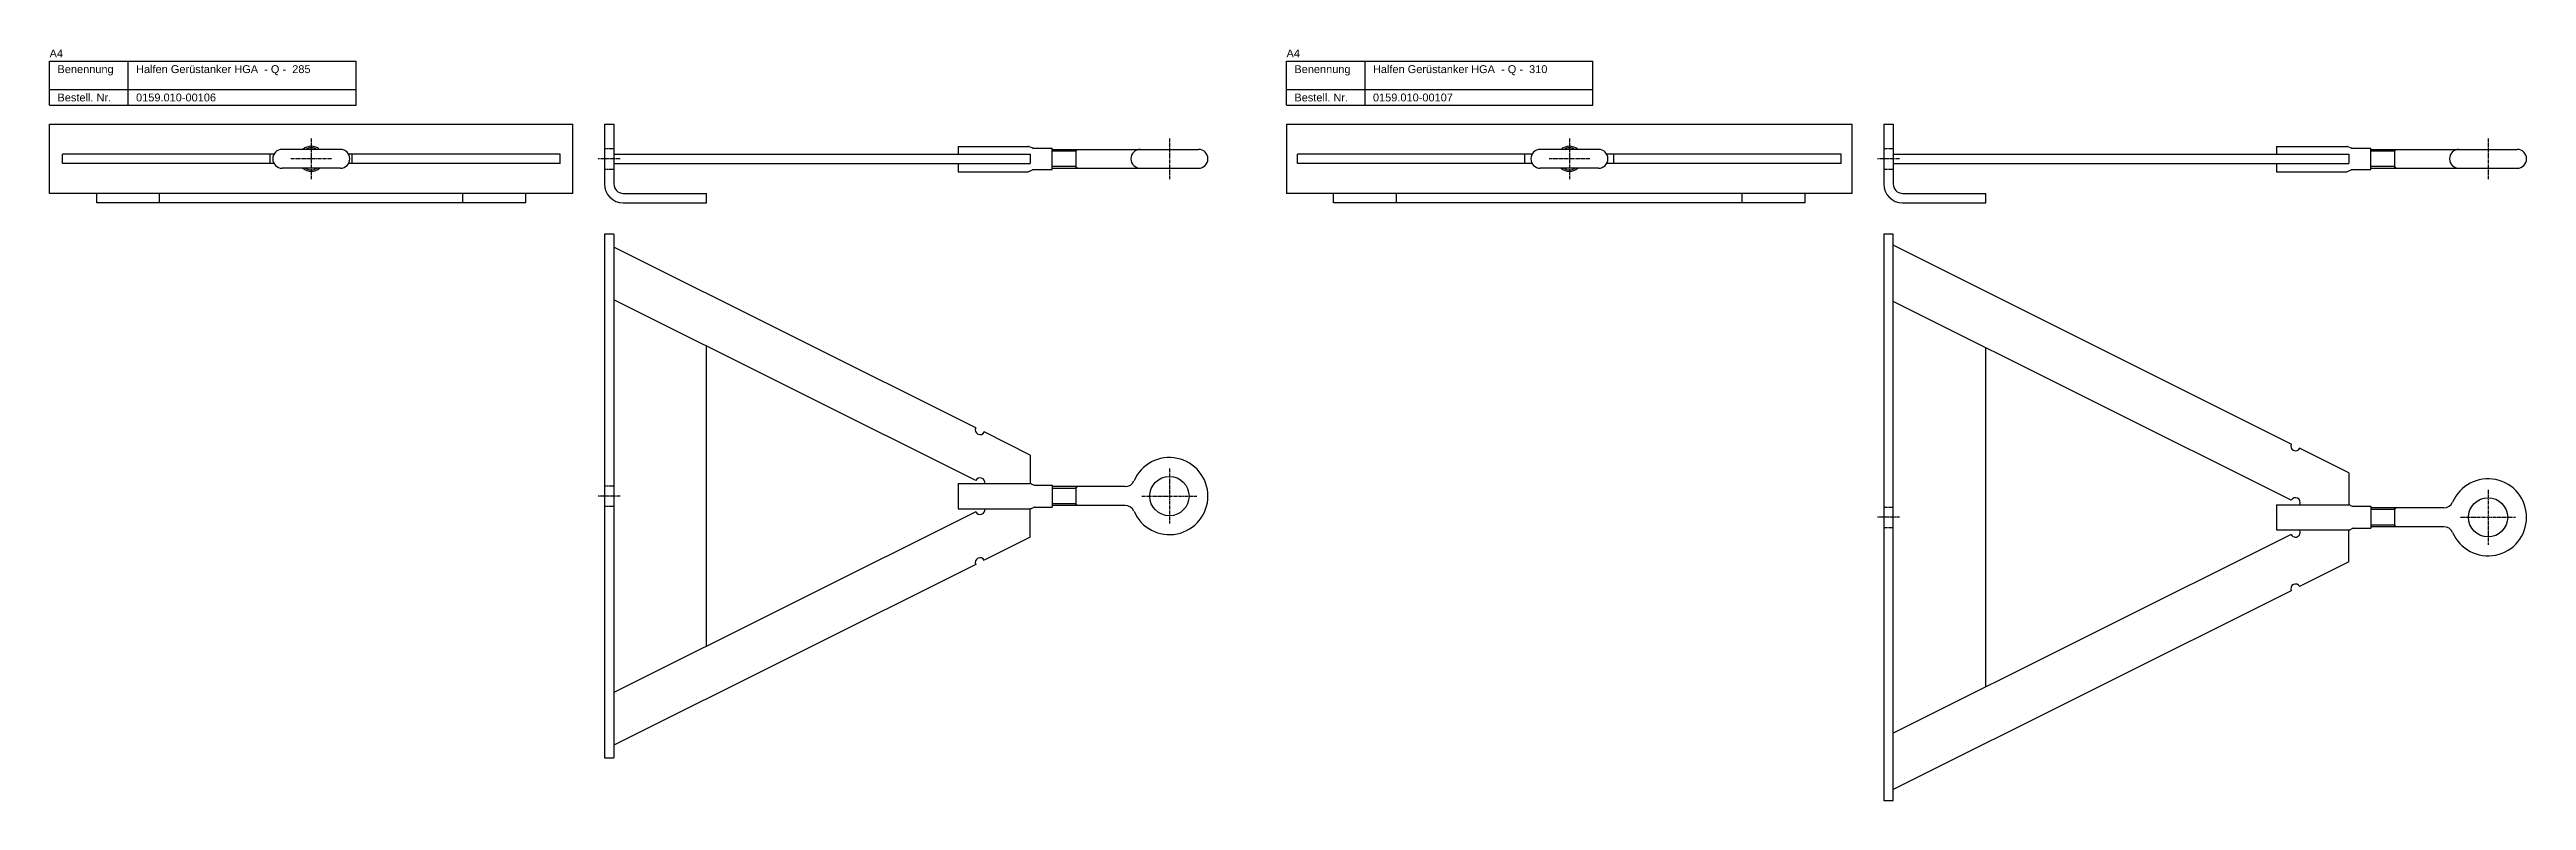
# Model space of a CAD drawing. Header units: inches. Extents: x 9 to 6602, y 8 to 536.
# Drawn here: x 3197 to 4773, y 58 to 536 of the extents above; entities that cross this region are included whole.
import ezdxf

# ---------------------------------------------------------------- set-up
doc = ezdxf.new("R2010")
doc.units = ezdxf.units.IN
doc.header["$MEASUREMENT"] = 0
doc.linetypes.add('MITTE2', pattern=[1.125, 0.75, -0.125, 0.125, -0.125])
doc.linetypes.add('VERDECKT2', pattern=[0.1875, 0.125, -0.0625])
doc.layers.add('Halfen', color=2, linetype='Continuous')
doc.styles.add('ARIAL50', font='ARIAL.TTF', dxfattribs={"height": 5})

msp = doc.modelspace()

# ---------------------------------------------------------------- linework, layer by layer
at = {"layer": 'Halfen'}
for p, q in [((3197.2, 528.2), (3392.2, 528.2)), ((3197.2, 500.2), (3197.2, 528.2)), ((3247.2, 500.2), (3247.2, 528.2)), ((3392.2, 500.2), (3392.2, 528.2)), ((3984.2, 528.2), (4179.2, 528.2)), ((3984.2, 500.2), (3984.2, 528.2)), ((4034.2, 500.2), (4034.2, 528.2)), ((4179.2, 500.2), (4179.2, 528.2)), ((3197.2, 510.2), (3392.2, 510.2)), ((3984.2, 510.2), (4179.2, 510.2)), ((3197.2, 500.2), (3392.2, 500.2)), ((3984.2, 500.2), (4179.2, 500.2)), ((3197.2, 488.2), (3530.2, 488.2)), ((3197.2, 444.2), (3197.2, 488.2)), ((3530.2, 444.2), (3530.2, 488.2)), ((3550.2, 488.2), (3550.2, 450.2)), ((3550.2, 488.2), (3556.2, 488.2)), ((3556.2, 488.2), (3556.2, 450.2)), ((3775.2, 474), (3819.9, 474)), ((3775.2, 474), (3775.2, 469.2)), ((3820.2, 474), (3822.7, 473.1)), ((3823, 473), (3835.2, 473)), ((3835.2, 459.3), (3835.2, 473)), ((3984.2, 488.2), (4344.2, 488.2)), ((3984.2, 488.2), (3984.2, 444.2)), ((4344.2, 444.2), (4344.2, 488.2)), ((4364.2, 488.2), (4364.2, 450.2)), ((4364.2, 488.2), (4370.2, 488.2)), ((4370.2, 488.2), (4370.2, 450.2)), ((4614.2, 474), (4658.9, 474)), ((4614.2, 474), (4614.2, 469.2)), ((4659.2, 474), (4661.7, 473.1)), ((4662, 473), (4674.2, 473)), ((4674.2, 459.3), (4674.2, 473)), ((3340, 469.2), (3205.3, 469.2)), ((3205.3, 463.2), (3205.3, 469.2)), ((3340, 463.2), (3205.3, 463.2)), ((3337.5, 463.2), (3337.5, 469.2)), ((3382.2, 472.2), (3345.2, 472.2)), ((3382.2, 460.2), (3345.2, 460.2)), ((3522, 469.2), (3387.3, 469.2)), ((3522, 463.2), (3387.3, 463.2)), ((3389.8, 463.2), (3389.8, 469.2)), ((3522, 463.2), (3522, 469.2)), ((3556.2, 469.2), (3821.2, 469.2)), ((3556.2, 463.2), (3821.2, 463.2)), ((3775.2, 463.2), (3775.2, 458)), ((3775.2, 458), (3819.9, 458)), ((3820.3, 458.1), (3822.6, 459.2)), ((3821.2, 469.2), (3821.2, 463.2)), ((3823, 459.3), (3835.2, 459.3)), ((3835.2, 472.2), (3928.2, 472.2)), ((3835.2, 460.2), (3928.2, 460.2)), ((4140.5, 469.2), (3991.2, 469.2)), ((3991.2, 463.2), (3991.2, 469.2)), ((4140.5, 463.2), (3991.2, 463.2)), ((4135.8, 463.2), (4135.8, 469.2)), ((4182.7, 472.2), (4145.7, 472.2)), ((4182.7, 460.2), (4145.7, 460.2)), ((4337.2, 469.2), (4187.8, 469.2)), ((4337.2, 463.2), (4187.8, 463.2)), ((4192.5, 463.2), (4192.5, 469.2)), ((4337.2, 463.2), (4337.2, 469.2)), ((4370.2, 469.2), (4660.2, 469.2)), ((4370.2, 463.2), (4660.2, 463.2)), ((4614.2, 463.2), (4614.2, 458)), ((4614.2, 458), (4658.9, 458)), ((4659.3, 458.1), (4661.6, 459.2)), ((4660.2, 469.2), (4660.2, 463.2)), ((4662, 459.3), (4674.2, 459.3)), ((4674.2, 472.2), (4767.2, 472.2)), ((4674.2, 460.2), (4767.2, 460.2)), ((3530.2, 444.2), (3197.2, 444.2)), ((3227.2, 438.2), (3227.2, 444.2)), ((3267.2, 438.2), (3267.2, 444.2)), ((3460.2, 438.2), (3460.2, 444.2)), ((3500.2, 438.2), (3500.2, 444.2)), ((3562.2, 444.2), (3615.2, 444.2)), ((3615.2, 438.2), (3615.2, 444.2)), ((4344.2, 444.2), (3984.2, 444.2)), ((4014.2, 438.2), (4014.2, 444.2)), ((4054.2, 438.2), (4054.2, 444.2)), ((4274.2, 438.2), (4274.2, 444.2)), ((4314.2, 438.2), (4314.2, 444.2)), ((4376.2, 444.2), (4429.2, 444.2)), ((4429.2, 438.2), (4429.2, 444.2)), ((3500.2, 438.2), (3227.2, 438.2)), ((3562.2, 438.2), (3615.2, 438.2)), ((4314.2, 438.2), (4014.2, 438.2)), ((4376.2, 438.2), (4429.2, 438.2)), ((3550.2, 418.2), (3550.2, 85.2)), ((3556.2, 418.2), (3550.2, 418.2)), ((3556.2, 418.2), (3556.2, 85.2)), ((3786.5, 295.1), (3556.2, 410)), ((4364.2, 418.2), (4364.2, 58.2)), ((4370.2, 418.2), (4364.2, 418.2)), ((4370.2, 58.2), (4370.2, 418.2)), ((4623.5, 284.8), (4370.2, 411.2)), ((3786.5, 261.6), (3556.2, 376.5)), ((4623.5, 249.1), (4370.2, 375.4)), ((3615.2, 156.3), (3615.2, 347.1)), ((4429.2, 130.3), (4429.2, 346)), ((3821.2, 277.8), (3791.8, 292.5)), ((3821.2, 277.8), (3821.2, 259.7)), ((4660.2, 266.5), (4628.8, 282.2)), ((3775.2, 259.7), (3821.2, 259.7)), ((3775.2, 259.7), (3775.2, 243.7)), ((3792.1, 259.7), (3821.2, 259.7)), ((3821.8, 259.5), (3823.2, 258.8)), ((3823.9, 258.7), (3835.2, 258.7)), ((3835.2, 258.7), (3835.2, 244.7)), ((3881.6, 257.7), (3835.2, 257.7)), ((4660.2, 266.5), (4660.2, 246.2)), ((3786.5, 241.7), (3556.2, 126.8)), ((3775.2, 243.7), (3821.2, 243.7)), ((3792.1, 243.7), (3821.2, 243.7)), ((3821.2, 225.5), (3821.2, 243.7)), ((3821.8, 243.8), (3823.2, 244.5)), ((3823.9, 244.7), (3835.2, 244.7)), ((3881.6, 245.7), (3835.2, 245.7)), ((4614.2, 246.2), (4660.2, 246.2)), ((4614.2, 246.2), (4614.2, 230.2)), ((4628.8, 246.4), (4629.3, 246.2)), ((4629.3, 246.2), (4660.2, 246.2)), ((4660.8, 246), (4662.2, 245.3)), ((4662.9, 245.2), (4674.2, 245.2)), ((4674.2, 245.2), (4674.2, 231.2)), ((4720.6, 244.2), (4674.2, 244.2)), ((3821.2, 225.5), (3791.8, 210.9)), ((4623.5, 227.2), (4370.2, 100.9)), ((4614.2, 230.2), (4660.2, 230.2)), ((4629.3, 230.2), (4660.2, 230.2)), ((4660.2, 209.8), (4660.2, 230.2)), ((4660.8, 230.3), (4662.2, 231)), ((4662.9, 231.2), (4674.2, 231.2)), ((4720.6, 232.2), (4674.2, 232.2)), ((3786.5, 208.2), (3556.2, 93.3)), ((4660.2, 209.8), (4628.8, 194.2)), ((4623.5, 191.5), (4370.2, 65.2)), ((3550.2, 85.2), (3556.2, 85.2)), ((4364.2, 58.2), (4370.2, 58.2))]:
    msp.add_line(p, q, dxfattribs=at)
at = {"layer": 'Halfen', "color": 1, "linetype": 'MITTE2', "ltscale": 3}
for p, q in [((3363.7, 479.2), (3363.7, 453.2)), ((3909.7, 479.2), (3909.7, 453.2)), ((4164.2, 479.2), (4164.2, 453.2)), ((4748.7, 479.2), (4748.7, 453.2)), ((3376.6, 466.2), (3350.7, 466.2)), ((3560.2, 466.2), (3546.2, 466.2)), ((4177.1, 466.2), (4151.2, 466.2)), ((4374.2, 466.2), (4360.2, 466.2)), ((3909.7, 269.2), (3909.7, 234.2)), ((4748.7, 255.7), (4748.7, 220.7)), ((3892.2, 251.7), (3927.2, 251.7)), ((4731.2, 238.2), (4766.2, 238.2))]:
    msp.add_line(p, q, dxfattribs=at)
at = {"layer": 'Halfen', "color": 1, "linetype": 'VERDECKT2', "ltscale": 1.5}
for p, q in [((3550.2, 472.7), (3556.2, 472.7)), ((3550.2, 459.7), (3556.2, 459.7)), ((4364.2, 472.7), (4370.2, 472.7)), ((4364.2, 459.7), (4370.2, 459.7)), ((3550.2, 258.2), (3556.2, 258.2)), ((3550.2, 245.2), (3556.2, 245.2)), ((4364.2, 244.7), (4370.2, 244.7)), ((4364.2, 231.7), (4370.2, 231.7))]:
    msp.add_line(p, q, dxfattribs=at)
at = {"layer": 'Halfen', "color": 1}
for p, q in [((3850.2, 471.1), (3835.2, 471.1)), ((3850.2, 461.2), (3835.2, 461.2)), ((3850.2, 472.2), (3850.2, 460.2)), ((3850.2, 471.1), (3851.2, 472.2)), ((3850.2, 461.2), (3851.2, 460.2)), ((4689.2, 471.1), (4674.2, 471.1)), ((4689.2, 461.2), (4674.2, 461.2)), ((4689.2, 472.2), (4689.2, 460.2)), ((4689.2, 471.1), (4690.2, 472.2)), ((4689.2, 461.2), (4690.2, 460.2)), ((3850.2, 256.6), (3835.2, 256.6)), ((3850.2, 257.7), (3850.2, 245.7)), ((3850.2, 256.6), (3851.2, 257.7)), ((3850.2, 246.7), (3835.2, 246.7)), ((3850.2, 246.7), (3851.2, 245.7)), ((4689.2, 243.1), (4674.2, 243.1)), ((4689.2, 244.2), (4689.2, 232.2)), ((4689.2, 243.1), (4690.2, 244.2)), ((4689.2, 233.2), (4674.2, 233.2)), ((4689.2, 233.2), (4690.2, 232.2))]:
    msp.add_line(p, q, dxfattribs=at)
at = {"layer": 'Halfen', "color": 1, "linetype": 'MITTE2'}
for p, q in [((3560.2, 251.7), (3546.2, 251.7)), ((4374.2, 238.2), (4360.2, 238.2))]:
    msp.add_line(p, q, dxfattribs=at)
at = {"layer": 'Halfen'}
for centre in [(3909.7, 251.7), (4748.7, 238.2)]:
    msp.add_circle(centre, 12.5, dxfattribs=at)
for centre, radius, start, end in [((3363.7, 466.2), 8, 48.5904, 131.4096), ((3363.7, 466.2), 7, 58.9973, 121.0027), ((3819.9, 473), 1, 70.2544, 90), ((3823, 474), 1, 250.2544, 270), ((4164.2, 466.2), 8, 48.5904, 131.4096), ((4164.2, 466.2), 7, 58.9973, 121.0027), ((4658.9, 473), 1, 70.2544, 90), ((4662, 474), 1, 250.2544, 270), ((3345.2, 466.2), 6, 90, 270), ((3363.7, 466.2), 8, 228.5904, 311.4096), ((3363.7, 466.2), 7, 238.9973, 301.0027), ((3382.2, 466.2), 6, 270, 90), ((3819.9, 459), 1, 270, 295.9316), ((3823, 458.3), 1, 90, 115.9316), ((3891.2, 466.2), 6, 90, 270), ((3928.2, 466.2), 6, 270, 90), ((4145.7, 466.2), 6, 90, 270), ((4164.2, 466.2), 8, 228.5904, 311.4096), ((4164.2, 466.2), 7, 238.9973, 301.0027), ((4182.7, 466.2), 6, 270, 90), ((4658.9, 459), 1, 270, 295.9316), ((4662, 458.3), 1, 90, 115.9316), ((4730.2, 466.2), 6, 90, 270), ((4767.2, 466.2), 6, 270, 90), ((3562.2, 450.2), 12, 180, 270), ((3562.2, 450.2), 6, 180, 270), ((4376.2, 450.2), 12, 180, 270), ((4376.2, 450.2), 6, 180, 270), ((3789.2, 293.8), 3, 153.4951, 333.4951), ((4626.2, 283.5), 3, 153.4951, 333.4951), ((3909.7, 251.7), 24.5, 203.1689, 156.8311), ((3789.2, 260.3), 3, 348.0844, 153.4951), ((3821.2, 258.2), 1.5, 63.9958, 90), ((3823.9, 260.2), 1.5, 243.9958, 270), ((3881.6, 263.7), 6, 270, 336.8311), ((4748.7, 238.2), 24.5, 203.1689, 156.8311), ((3789.2, 243), 3, 206.5049, 11.9156), ((3821.2, 245.2), 1.5, 270, 296.0042), ((3823.9, 243.2), 1.5, 90, 116.0042), ((3881.6, 239.7), 6, 23.1689, 90), ((4626.2, 247.7), 3, 333.4951, 153.4951), ((4660.2, 244.7), 1.5, 63.9958, 90), ((4662.9, 246.7), 1.5, 243.9958, 270), ((4720.6, 250.2), 6, 270, 336.8311), ((4626.2, 228.6), 3, 206.5049, 26.5049), ((4660.2, 231.7), 1.5, 270, 296.0042), ((4662.9, 229.7), 1.5, 90, 116.0042), ((4720.6, 226.2), 6, 23.1689, 90), ((3789.2, 209.5), 3, 26.5049, 206.5049), ((4626.2, 192.8), 3, 26.5049, 206.5049)]:
    msp.add_arc(centre, radius, start, end, dxfattribs=at)

# ---------------------------------------------------------------- texts
at = {"layer": 'Halfen', "style": 'ARIAL50'}
for s, p in [('A4', (3197.2, 530.7)), ('Benennung', (3202.2, 520.7)), ('Halfen Gerüstanker HGA  - Q -  285', (3252.2, 520.7)), ('A4', (3984.2, 530.7)), ('Benennung', (3989.2, 520.7)), ('Halfen Gerüstanker HGA  - Q -  310', (4039.2, 520.7)), ('Bestell. Nr.', (3202.2, 502.7)), ('0159.010-00106', (3252.2, 502.7)), ('Bestell. Nr.', (3989.2, 502.7)), ('0159.010-00107', (4039.2, 502.7))]:
    msp.add_text(s, height=5, dxfattribs=at).set_placement(p)

doc.saveas('drawing.dxf')
